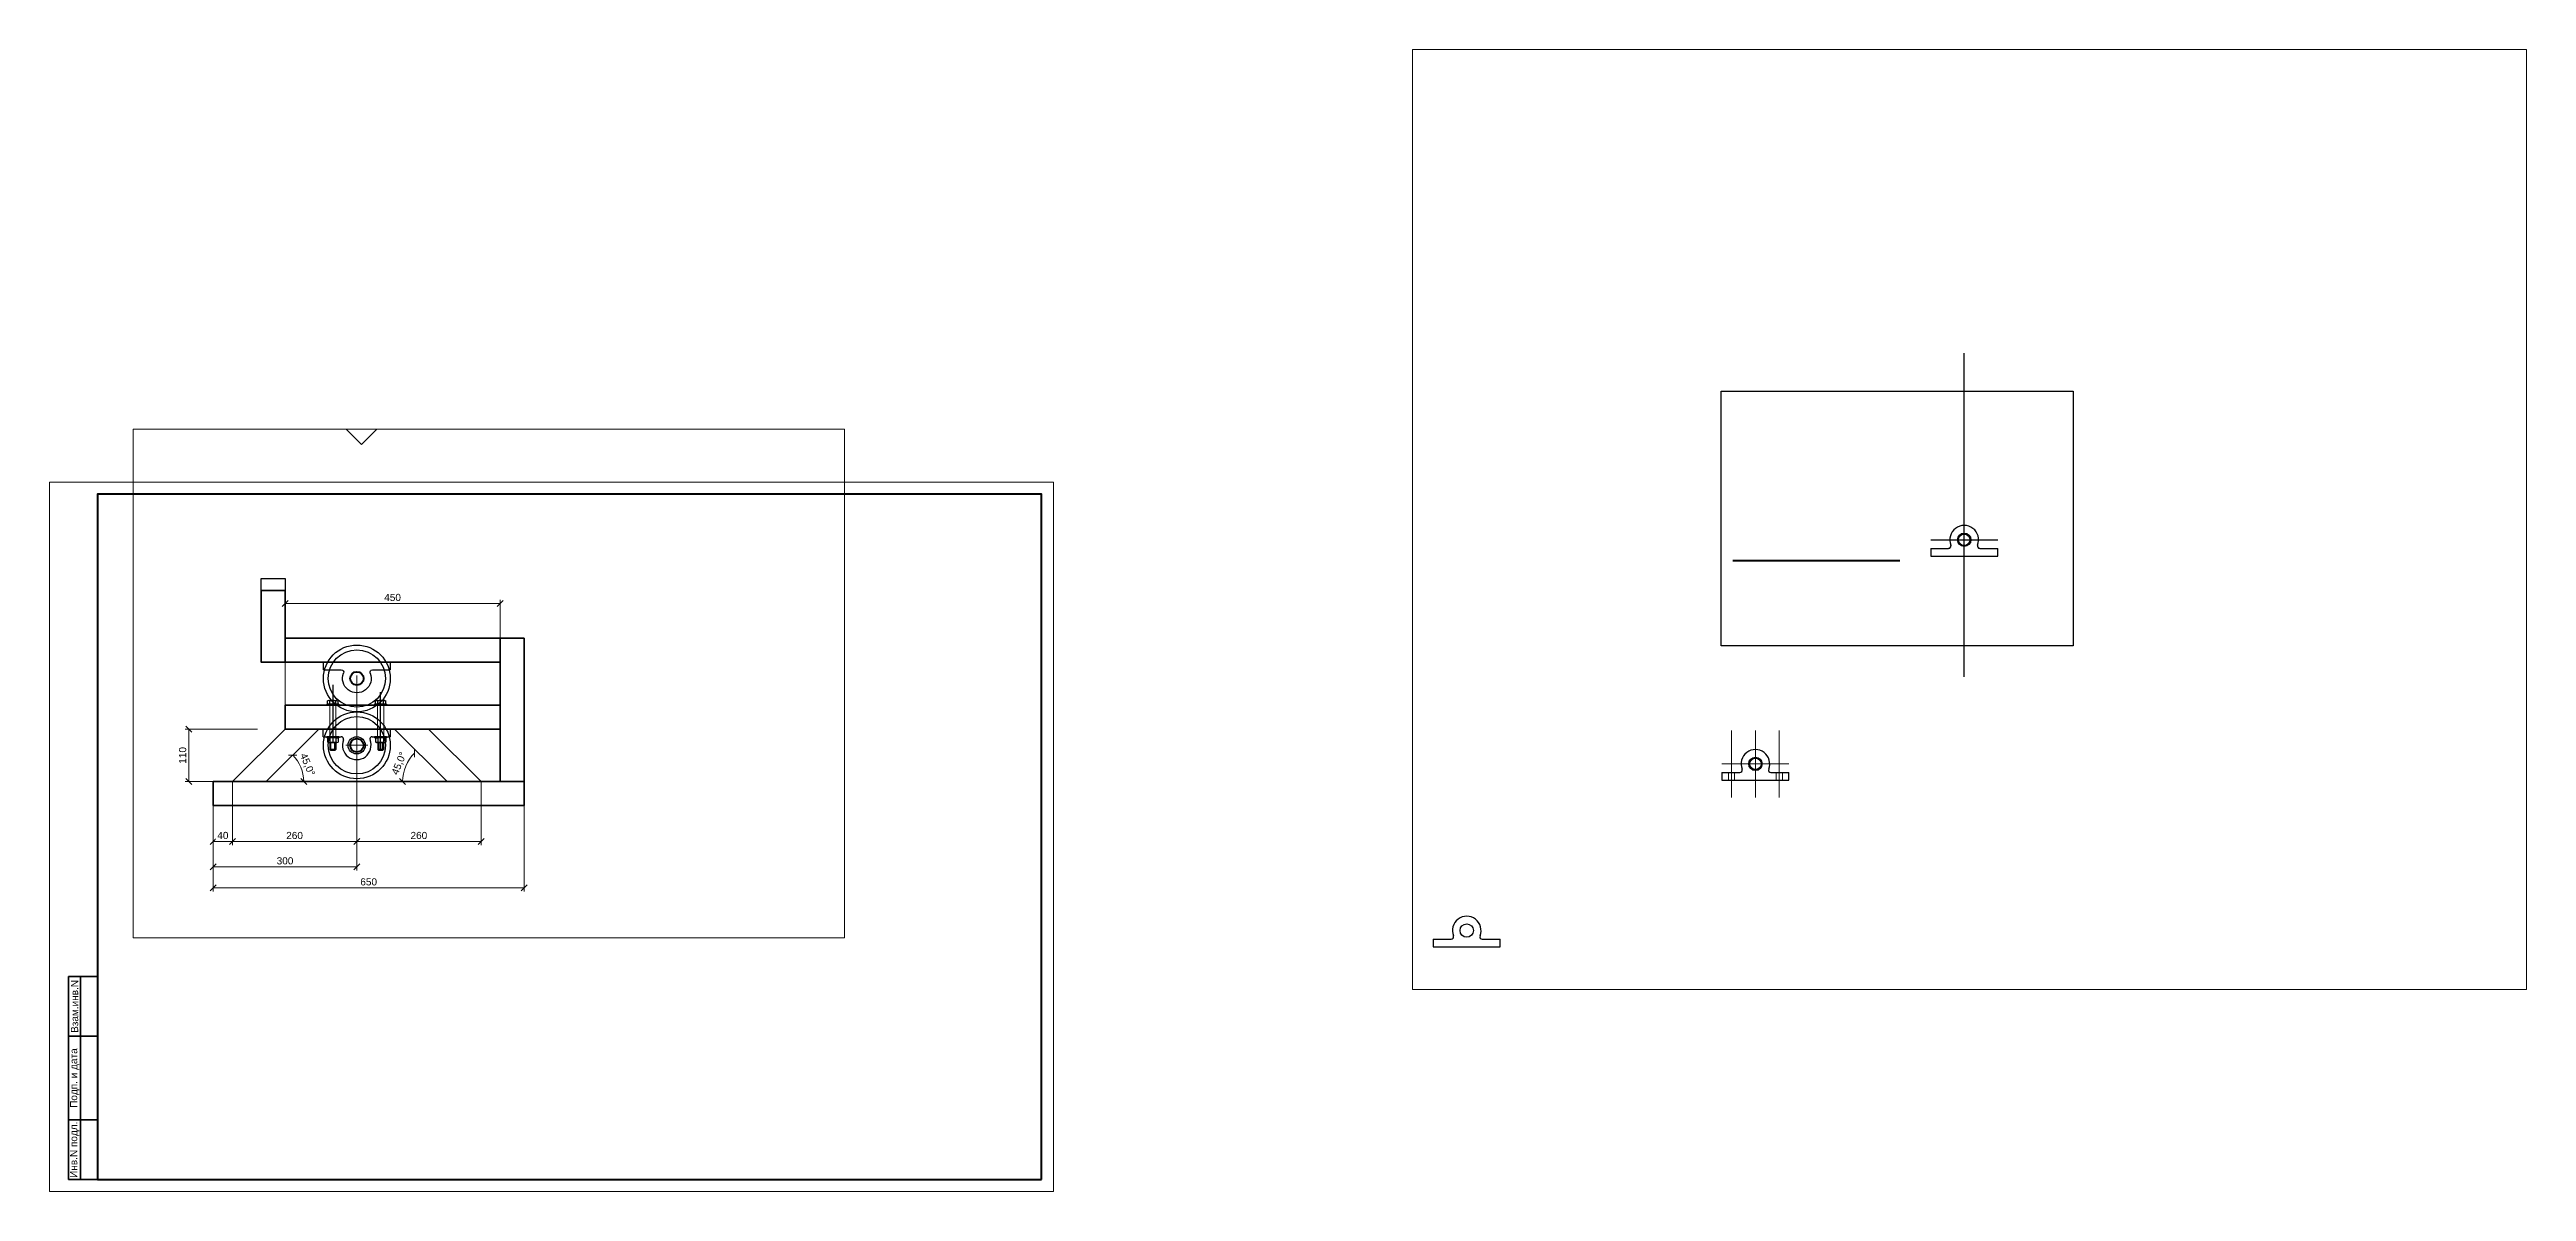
# Paper-space layout 'Рама_01_А3 г' of a CAD drawing. Header units: millimetres. Extents: x -2 to 1034, y 0 to 478.
# The model-space entities are those that its viewports show. They can reach past a viewport. Long polylines and large blocks are cut down to what shows.
import ezdxf
from ezdxf.enums import TextEntityAlignment as Align

# ---------------------------------------------------------------- set-up
doc = ezdxf.new("R2010")
doc.units = ezdxf.units.MM
doc.header["$MEASUREMENT"] = 0
doc.header["$PDMODE"] = 3
doc.linetypes.add('ОСЕВАЯ', pattern=[20, 15, -2, 1, -2])
doc.layers.add('01_!!!', color=1, linetype='Continuous', lineweight=60, plot=False)
for name, color, linetype, lineweight in [('01_Dimension', 90, 'Continuous', 15), ('01_Dimension @ 5', 90, 'Continuous', 15), ('01_Оси', 4, 'ОСЕВАЯ', 13), ('01_Формат', 7, 'Continuous', 13), ('02_frame', 160, 'Continuous', 35), ('02_roll', 20, 'Continuous', 30)]:
    doc.layers.add(name, color=color, linetype=linetype, lineweight=lineweight)
doc.layers.add('01_vPort', color=94, linetype='Continuous', plot=False)
for name, color, linetype in [('01_Чертежная', 7, 'Continuous'), ('01_Чертежная @ 5', 7, 'Continuous'), ('БОЛТ', 1, 'Continuous')]:
    doc.layers.add(name, color=color, linetype=linetype)
doc.styles.add('Arial', font='arial.ttf')
doc.dimstyles.new('А-3.0-1', dxfattribs={"dimscale": 0, "dimtxt": 3, "dimasz": 2.5, "dimexe": 1.5, "dimexo": 0, "dimgap": 1, "dimtad": 1, "dimdec": 0, "dimrnd": 1, "dimtxsty": 'Arial', "dimblk": 'OBLIQUE', "dimcen": 3, "dimclrd": 256, "dimclre": 256, "dimadec": 1, "dimazin": 0, "dimtfac": 1, "dimtdec": 0, "dimtmove": 0, "dimatfit": 3, "dimfxl": 1, "dimtfill": 1, "dimlwd": 15, "dimlwe": 15, "dimarcsym": 0})
picture_1 = doc.add_image_def('image1.gif', size_in_pixel=(1700, 1231))

# ---------------------------------------------------------------- blocks, each defined once
blk = doc.blocks.new('_Oblique')
at = {"color": 0, "linetype": 'ByBlock', "lineweight": -2}
blk.add_line((-0.5, -0.5), (0.5, 0.5), dxfattribs=at)
blk = doc.blocks.new('*D100')
at = {"layer": '01_Dimension', "lineweight": 15}
for p, q in [((-191382.2, -35600.8), (-191382.2, -35780.9)), ((-190732.2, -35600.8), (-190732.2, -35780.9)), ((-191382.2, -35773.4), (-190732.2, -35773.4))]:
    blk.add_line(p, q, dxfattribs=at)
at = {"layer": 'Defpoints', "color": 0}
for p in [(-191382.2, -35600.8), (-190732.2, -35600.8), (-190732.2, -35773.4)]:
    blk.add_point(p, dxfattribs=at)
at = {"layer": '01_Dimension', "lineweight": 15, "xscale": 12.5, "yscale": 12.5, "zscale": 12.5, "rotation": 180}
blk.add_blockref('_Oblique', (-191382.2, -35773.4), dxfattribs=at)
at = {"layer": '01_Dimension', "lineweight": 15, "xscale": 12.5, "yscale": 12.5, "zscale": 12.5}
blk.add_blockref('_Oblique', (-190732.2, -35773.4), dxfattribs=at)
at = {"layer": '01_Dimension', "color": 0, "insert": (-191057.2, -35760.7), "char_height": 15, "attachment_point": 5, "style": 'Arial', "bg_fill": 3, "box_fill_scale": 1.25, "bg_fill_color": 256, "bg_fill_true_color": 13158600, "bg_fill_transparency": 0}
blk.add_mtext('650', dxfattribs=at)
blk = doc.blocks.new('*D101')
at = {"layer": '01_Dimension', "lineweight": 15, "transparency": 16777216}
for p, q in [((-191382.2, -35600.8), (-191382.2, -35736.9)), ((-191082.2, -35624.1), (-191082.2, -35736.9)), ((-191082.2, -35729.4), (-191382.2, -35729.4))]:
    blk.add_line(p, q, dxfattribs=at)
at = {"layer": 'Defpoints', "color": 0, "transparency": 16777216}
for p in [(-191382.2, -35600.8), (-191082.2, -35624.1), (-191382.2, -35729.4)]:
    blk.add_point(p, dxfattribs=at)
at = {"layer": '01_Dimension', "lineweight": 15, "transparency": 16777216, "xscale": 12.5, "yscale": 12.5, "zscale": 12.5, "rotation": 180}
blk.add_blockref('_Oblique', (-191382.2, -35729.4), dxfattribs=at)
at = {"layer": '01_Dimension', "lineweight": 15, "transparency": 16777216, "xscale": 12.5, "yscale": 12.5, "zscale": 12.5}
blk.add_blockref('_Oblique', (-191082.2, -35729.4), dxfattribs=at)
at = {"layer": '01_Dimension', "color": 0, "transparency": 16777216, "insert": (-191232.2, -35716.7), "char_height": 15, "attachment_point": 5, "style": 'Arial', "bg_fill": 3, "box_fill_scale": 1.25, "bg_fill_color": 256, "bg_fill_true_color": 13158600, "bg_fill_transparency": 0}
blk.add_mtext('300', dxfattribs=at)
blk = doc.blocks.new('*D102')
at = {"layer": '01_Dimension', "lineweight": 15, "transparency": 16777216}
for p, q in [((-191289.8, -35440.8), (-191441.2, -35440.8)), ((-191433.7, -35550.8), (-191433.7, -35440.8)), ((-191382.2, -35550.8), (-191441.2, -35550.8))]:
    blk.add_line(p, q, dxfattribs=at)
at = {"layer": 'Defpoints', "color": 0, "transparency": 16777216}
for p in [(-191433.7, -35440.8), (-191289.8, -35440.8), (-191382.2, -35550.8)]:
    blk.add_point(p, dxfattribs=at)
at = {"layer": '01_Dimension', "lineweight": 15, "transparency": 16777216, "xscale": 12.5, "yscale": 12.5, "zscale": 12.5}
for p, rotation in [((-191433.7, -35440.8), 90), ((-191433.7, -35550.8), 270)]:
    blk.add_blockref('_Oblique', p, dxfattribs=dict(at, rotation=rotation))
at = {"layer": '01_Dimension', "color": 0, "transparency": 16777216, "insert": (-191446.3, -35495.8), "char_height": 15, "attachment_point": 5, "rotation": 90, "style": 'Arial', "bg_fill": 3, "box_fill_scale": 1.25, "bg_fill_color": 256, "bg_fill_true_color": 13158600, "bg_fill_transparency": 0}
blk.add_mtext('110', dxfattribs=at)
blk = doc.blocks.new('*D103')
at = {"layer": '01_Dimension', "lineweight": 15, "transparency": 16777216}
for p, q in [((-191382.2, -35550.8), (-191382.2, -35683.7)), ((-191342.2, -35550.8), (-191342.2, -35683.7)), ((-191342.2, -35676.2), (-191382.2, -35676.2))]:
    blk.add_line(p, q, dxfattribs=at)
at = {"layer": 'Defpoints', "color": 0, "transparency": 16777216}
for p in [(-191382.2, -35550.8), (-191342.2, -35550.8)]:
    blk.add_point(p, dxfattribs=at)
at = {"layer": '01_Dimension', "lineweight": 15, "transparency": 16777216, "xscale": 12.5, "yscale": 12.5, "zscale": 12.5, "rotation": 180}
blk.add_blockref('_Oblique', (-191382.2, -35676.2), dxfattribs=at)
at = {"layer": '01_Dimension', "lineweight": 15, "transparency": 16777216, "xscale": 12.5, "yscale": 12.5, "zscale": 12.5}
blk.add_blockref('_Oblique', (-191342.2, -35676.2), dxfattribs=at)
at = {"layer": '01_Dimension', "color": 0, "transparency": 16777216, "insert": (-191362.2, -35663.6), "char_height": 15, "attachment_point": 5, "style": 'Arial', "bg_fill": 3, "box_fill_scale": 1.25, "bg_fill_color": 256, "bg_fill_true_color": 13158600, "bg_fill_transparency": 0}
blk.add_mtext('40', dxfattribs=at)
at = {"layer": 'Defpoints', "color": 0, "transparency": 16777216}
blk.add_point((-191382.2, -35676.2), dxfattribs=at)
blk = doc.blocks.new('*D104')
at = {"layer": '01_Dimension', "lineweight": 15, "transparency": 16777216}
for p, q in [((-191342.2, -35550.8), (-191342.2, -35683.7)), ((-191082.2, -35624.1), (-191082.2, -35683.7)), ((-191082.2, -35676.2), (-191342.2, -35676.2))]:
    blk.add_line(p, q, dxfattribs=at)
at = {"layer": 'Defpoints', "color": 0, "transparency": 16777216}
for p in [(-191342.2, -35550.8), (-191082.2, -35624.1), (-191342.2, -35676.2)]:
    blk.add_point(p, dxfattribs=at)
at = {"layer": '01_Dimension', "lineweight": 15, "transparency": 16777216, "xscale": 12.5, "yscale": 12.5, "zscale": 12.5, "rotation": 180}
blk.add_blockref('_Oblique', (-191342.2, -35676.2), dxfattribs=at)
at = {"layer": '01_Dimension', "lineweight": 15, "transparency": 16777216, "xscale": 12.5, "yscale": 12.5, "zscale": 12.5}
blk.add_blockref('_Oblique', (-191082.2, -35676.2), dxfattribs=at)
at = {"layer": '01_Dimension', "color": 0, "transparency": 16777216, "insert": (-191212.2, -35663.6), "char_height": 15, "attachment_point": 5, "style": 'Arial', "bg_fill": 3, "box_fill_scale": 1.25, "bg_fill_color": 256, "bg_fill_true_color": 13158600, "bg_fill_transparency": 0}
blk.add_mtext('260', dxfattribs=at)
blk = doc.blocks.new('*D105')
at = {"layer": '01_Dimension', "lineweight": 15}
blk.add_arc((-191271.5, -35550.8), 78.4, 360, 45, dxfattribs=at)
at = {"layer": 'Defpoints', "color": 0}
for p in [(-191161.5, -35440.8), (-191386.5, -35550.8), (-191271.5, -35550.8), (-190736.5, -35550.8)]:
    blk.add_point(p, dxfattribs=at)
at = {"layer": '01_Dimension', "lineweight": 15, "xscale": 12.5, "yscale": 12.5, "zscale": 12.5}
for p, rotation in [((-191216.1, -35495.4), 135.0000000000049), ((-191193.1, -35550.8), 269.9999999999985)]:
    blk.add_blockref('_Oblique', p, dxfattribs=dict(at, rotation=rotation))
at = {"layer": '01_Dimension', "color": 0, "insert": (-191186.1, -35515.4), "char_height": 15, "attachment_point": 5, "rotation": 292.5, "style": 'Arial', "bg_fill": 3, "box_fill_scale": 1.25, "bg_fill_color": 256, "bg_fill_true_color": 13158600, "bg_fill_transparency": 0}
blk.add_mtext('45,0°', dxfattribs=at)
at = {"layer": 'Defpoints', "color": 0}
blk.add_point((-191195.8, -35530.5), dxfattribs=at)
blk = doc.blocks.new('*D106')
at = {"layer": '01_Dimension', "lineweight": 15}
blk.add_arc((-190901.5, -35550.8), 84.7, 135, 180, dxfattribs=at)
at = {"layer": 'Defpoints', "color": 0}
for p in [(-191011.5, -35440.8), (-191386.5, -35550.8), (-190901.5, -35550.8), (-190736.5, -35550.8)]:
    blk.add_point(p, dxfattribs=at)
at = {"layer": '01_Dimension', "lineweight": 15, "xscale": 12.5, "yscale": 12.5, "zscale": 12.5}
for p, rotation in [((-190961.4, -35490.9), 44.99999999999679), ((-190986.2, -35550.8), 270.0000000000004)]:
    blk.add_blockref('_Oblique', p, dxfattribs=dict(at, rotation=rotation))
at = {"layer": '01_Dimension', "color": 0, "insert": (-190992.7, -35513), "char_height": 15, "attachment_point": 5, "rotation": 67.5, "style": 'Arial', "bg_fill": 3, "box_fill_scale": 1.25, "bg_fill_color": 256, "bg_fill_true_color": 13158600, "bg_fill_transparency": 0}
blk.add_mtext('45,0°', dxfattribs=at)
at = {"layer": 'Defpoints', "color": 0}
blk.add_point((-190974.9, -35508.4), dxfattribs=at)
blk = doc.blocks.new('*D107')
at = {"layer": '01_Чертежная', "lineweight": 15}
for p, q in [((-191232.2, -35390.8), (-191232.2, -35170.5)), ((-191232.2, -35178), (-190782.2, -35178)), ((-190782.2, -35390.8), (-190782.2, -35170.5))]:
    blk.add_line(p, q, dxfattribs=at)
at = {"layer": 'Defpoints', "color": 0}
for p in [(-190782.2, -35178), (-191232.2, -35390.8), (-190782.2, -35390.8)]:
    blk.add_point(p, dxfattribs=at)
at = {"layer": '01_Чертежная', "lineweight": 15, "xscale": 12.5, "yscale": 12.5, "zscale": 12.5, "rotation": 180}
blk.add_blockref('_Oblique', (-191232.2, -35178), dxfattribs=at)
at = {"layer": '01_Чертежная', "lineweight": 15, "xscale": 12.5, "yscale": 12.5, "zscale": 12.5}
blk.add_blockref('_Oblique', (-190782.2, -35178), dxfattribs=at)
at = {"layer": '01_Чертежная', "color": 0, "insert": (-191007.2, -35165.3), "char_height": 15, "attachment_point": 5, "style": 'Arial', "bg_fill": 3, "box_fill_scale": 1.25, "bg_fill_color": 256, "bg_fill_true_color": 13158600, "bg_fill_transparency": 0}
blk.add_mtext('450', dxfattribs=at)
blk = doc.blocks.new('*D108')
at = {"layer": '01_Dimension', "lineweight": 15}
for p, q in [((-190822.2, -35550.8), (-190822.2, -35683.7)), ((-191082.2, -35624.1), (-191082.2, -35683.7)), ((-191082.2, -35676.2), (-190822.2, -35676.2))]:
    blk.add_line(p, q, dxfattribs=at)
at = {"layer": 'Defpoints', "color": 0}
for p in [(-190822.2, -35550.8), (-191082.2, -35624.1), (-190822.2, -35676.2)]:
    blk.add_point(p, dxfattribs=at)
at = {"layer": '01_Dimension', "lineweight": 15, "xscale": 12.5, "yscale": 12.5, "zscale": 12.5, "rotation": 180}
blk.add_blockref('_Oblique', (-191082.2, -35676.2), dxfattribs=at)
at = {"layer": '01_Dimension', "lineweight": 15, "xscale": 12.5, "yscale": 12.5, "zscale": 12.5}
blk.add_blockref('_Oblique', (-190822.2, -35676.2), dxfattribs=at)
at = {"layer": '01_Dimension', "color": 0, "insert": (-190952.2, -35663.6), "char_height": 15, "attachment_point": 5, "style": 'Arial', "bg_fill": 3, "box_fill_scale": 1.25, "bg_fill_color": 256, "bg_fill_true_color": 13158600, "bg_fill_transparency": 0}
blk.add_mtext('260', dxfattribs=at)
blk = doc.blocks.new('опорный подшип_01')
at = {"layer": '01_Чертежная', "color": 2}
for p, q in [((-70, 16), (-70, 0)), ((-70, 16), (-32.6, 16)), ((-70, 0), (70, 0)), ((-27.8, 22.9), (-28, 22.9)), ((27.8, 22.9), (28, 22.9)), ((32.6, 16), (70, 16)), ((70, 0), (70, 16))]:
    blk.add_line(p, q, dxfattribs=at)
blk.add_circle((0, 34), 14, dxfattribs=at)
for centre, radius, start, end in [((0, 34), 30, 338.1851, 201.8149), ((-32.6, 21), 5.04, 270, 22.3391), ((32.6, 21), 5.04, 157.6609, 270)]:
    blk.add_arc(centre, radius, start, end, dxfattribs=at)

msp = doc.modelspace()

# ---------------------------------------------------------------- linework, layer by layer
at = {"layer": '01_!!!'}
msp.add_line((-188801.5, -34697.2), (-188452.2, -34697.2), dxfattribs=at)
msp.add_circle((-191081.9, -35474.8), 14, dxfattribs=at)
at = {"layer": '01_Оси'}
for p, q in [((-188804.5, -35193), (-188804.5, -35053)), ((-188754.5, -35193), (-188754.5, -35053)), ((-188704.5, -35193), (-188704.5, -35053)), ((-188824.5, -35123), (-188684.5, -35123)), ((-190852.9, -35440.8), (-191265.5, -35440.8))]:
    msp.add_line(p, q, dxfattribs=at)
at = {"layer": '01_Оси', "ltscale": 0.5}
for p, q in [((-188811, -35157), (-188811, -35141)), ((-188798, -35157), (-188798, -35141)), ((-188711, -35157), (-188711, -35141)), ((-188698, -35157), (-188698, -35141))]:
    msp.add_line(p, q, dxfattribs=at)
at = {"layer": '01_Чертежная', "color": 5}
for p, q in [((-188317.7, -34941), (-188317.7, -34262.9)), ((-191223.1, -34694.3), (-191072.4, -34845)), ((-191072.4, -34845), (-190913.3, -34685.8)), ((-188345.5, -34664.9), (-188345.7, -34664.9)), ((-188289.9, -34664.9), (-188289.7, -34664.9))]:
    msp.add_line(p, q, dxfattribs=at)
at = {"layer": '01_Чертежная', "color": 1}
for p, q in [((-188387.7, -34653.8), (-188247.7, -34653.8)), ((-188387.7, -34671.8), (-188387.7, -34687.8)), ((-188387.7, -34671.8), (-188350.3, -34671.8)), ((-188387.7, -34687.8), (-188247.7, -34687.8)), ((-188285.1, -34671.8), (-188247.7, -34671.8)), ((-188247.7, -34687.8), (-188247.7, -34671.8))]:
    msp.add_line(p, q, dxfattribs=at)
at = {"layer": '01_Чертежная', "color": 2}
for p, q in [((-188824.5, -35141), (-188824.5, -35157)), ((-188824.5, -35141), (-188787.1, -35141)), ((-188824.5, -35157), (-188684.5, -35157)), ((-188782.3, -35134.2), (-188782.5, -35134.2)), ((-188726.7, -35134.2), (-188726.5, -35134.2)), ((-188721.9, -35141), (-188684.5, -35141)), ((-188684.5, -35157), (-188684.5, -35141))]:
    msp.add_line(p, q, dxfattribs=at)
at = {"layer": '01_Чертежная', "color": 5}
msp.add_circle((-188317.7, -34653.8), 14, dxfattribs=at)
at = {"layer": '01_Чертежная', "color": 3}
msp.add_circle((-188317.7, -34653.8), 12, dxfattribs=at)
at = {"layer": '01_Чертежная', "color": 2}
for radius in [14, 12]:
    msp.add_circle((-188754.5, -35123), radius, dxfattribs=at)
at = {"layer": '01_Чертежная', "color": 5}
for centre, radius, start, end in [((-188317.7, -34653.8), 30, 338.1851, 201.8149), ((-188350.3, -34666.7), 5.04, 270, 22.3391), ((-188285.1, -34666.7), 5.04, 157.6609, 270)]:
    msp.add_arc(centre, radius, start, end, dxfattribs=at)
at = {"layer": '01_Чертежная', "color": 2}
for centre, radius, start, end in [((-188754.5, -35123), 30, 338.1851, 201.8149), ((-188787.1, -35136), 5.04, 270, 22.3391), ((-188721.9, -35136), 5.04, 157.6609, 270)]:
    msp.add_arc(centre, radius, start, end, dxfattribs=at)
at = {"layer": '02_frame'}
for p, q in [((-191342.2, -35550.8), (-191232.2, -35440.8)), ((-191271.5, -35550.8), (-191161.5, -35440.8)), ((-190892.9, -35550.8), (-191002.9, -35440.8)), ((-190822.2, -35550.8), (-190932.2, -35440.8))]:
    msp.add_line(p, q, dxfattribs=at)
msp.add_lwpolyline([(-191232.2, -35440.8), (-190782.2, -35440.8), (-190782.2, -35390.8), (-191232.2, -35390.8)], close=True, dxfattribs=at)
at = {"layer": '02_roll'}
for radius in [70, 60]:
    msp.add_circle((-191081.9, -35474.8), radius, dxfattribs=at)

# ---------------------------------------------------------------- block references
at = {"layer": '01_Чертежная', "color": 5}
msp.add_blockref('опорный подшип_01', (-189358.4, -35505.9), dxfattribs=at)

# ---------------------------------------------------------------- dimensions: what is measured, and where the dimension line sits
at = {"layer": '01_Dimension @ 5'}
dim = msp.add_linear_dim(base=(-190732.2, -35773.4), p1=(-191382.2, -35600.8), p2=(-190732.2, -35600.8), dimstyle='А-3.0-1', override={"dimscale": 5, "dimtix": 0, "dimtofl": 1, "dimtmove": 0, "dimatfit": 3}, dxfattribs=at)
dim.commit()
dim.dimension.update_dxf_attribs({"geometry": '*D100', "text_midpoint": (-191057.2, -35760.7)})

# ---------------------------------------------------------------- pictures from other files: only their frames are drawn
at = {"layer": '01_Чертежная'}
image = msp.add_image(picture_1, insert=(-188826.1, -34875.7), size_in_units=(736.3, 533.2), dxfattribs=at)
image.dxf.flags = 7

# ---------------------------------------------------------------- next in the draw order: dimensions: what is measured, and where the dimension line sits
at = {"layer": '01_Dimension @ 5'}
dim = msp.add_linear_dim(base=(-191382.2, -35729.4), p1=(-191082.2, -35624.1), p2=(-191382.2, -35600.8), dimstyle='А-3.0-1', override={"dimscale": 5, "dimtix": 0, "dimtofl": 1, "dimtmove": 0, "dimatfit": 3}, dxfattribs=at)
dim.commit()
dim.dimension.update_dxf_attribs({"geometry": '*D101', "text_midpoint": (-191232.2, -35716.7)})

# ---------------------------------------------------------------- next in the draw order: linework, layer by layer
at = {"layer": '01_Оси'}
msp.add_line((-191082.2, -35328.3), (-191082.2, -35624.1), dxfattribs=at)
at = {"layer": '02_frame'}
msp.add_lwpolyline([(-191382.2, -35550.8), (-190732.2, -35550.8), (-190732.2, -35600.8), (-191382.2, -35600.8)], close=True, dxfattribs=at)

# ---------------------------------------------------------------- next in the draw order: dimensions: what is measured, and where the dimension line sits
at = {"layer": '01_Dimension @ 5'}
dim = msp.add_linear_dim(base=(-191433.7, -35440.8), p1=(-191382.2, -35550.8), p2=(-191289.8, -35440.8), angle=90, dimstyle='А-3.0-1', override={"dimscale": 5, "dimtix": 0, "dimtofl": 1, "dimtmove": 0, "dimatfit": 3}, dxfattribs=at)
dim.commit()
dim.dimension.update_dxf_attribs({"geometry": '*D102', "text_midpoint": (-191446.3, -35495.8)})
at = {"layer": '01_Чертежная @ 5'}
dim = msp.add_linear_dim(base=(-190782.2, -35178), p1=(-191232.2, -35390.8), p2=(-190782.2, -35390.8), dimstyle='А-3.0-1', override={"dimscale": 5, "dimtix": 0, "dimtofl": 1, "dimtmove": 0, "dimatfit": 3}, dxfattribs=at)
dim.commit()
dim.dimension.update_dxf_attribs({"geometry": '*D107', "text_midpoint": (-191007.2, -35165.3)})

# ---------------------------------------------------------------- next in the draw order: linework, layer by layer
at = {"layer": '01_!!!'}
msp.add_circle((-191081.9, -35334.8), 14, dxfattribs=at)
at = {"layer": '01_Чертежная', "color": 5}
msp.add_lwpolyline([(-191281.9, -35125.8), (-191231.9, -35125.8), (-191231.9, -35150.8), (-191281.9, -35150.8)], close=True, dxfattribs=at)
at = {"layer": '02_frame'}
for points in [[(-191281.9, -35150.8), (-191232.2, -35150.8), (-191232.2, -35300.8), (-191281.9, -35300.8)], [(-191231.9, -35300.8), (-190782.2, -35300.8), (-190782.2, -35250.8), (-191231.9, -35250.8)]]:
    msp.add_lwpolyline(points, close=True, dxfattribs=at)
at = {"layer": '02_roll'}
for radius in [70, 60]:
    msp.add_circle((-191081.9, -35334.8), radius, dxfattribs=at)
at = {"layer": 'БОЛТ'}
for p, q in [((-191144.7, -35388.8), (-191144.7, -35390.8)), ((-191119.7, -35388.8), (-191144.7, -35388.8)), ((-191140.7, -35380.8), (-191143.2, -35381.8)), ((-191143.2, -35388.8), (-191143.2, -35381.8)), ((-191140.7, -35380.8), (-191123.7, -35380.8)), ((-191138.2, -35388.8), (-191138.2, -35381.8)), ((-191126.2, -35388.8), (-191126.2, -35381.8)), ((-191123.7, -35380.8), (-191121.3, -35381.8)), ((-191121.3, -35388.8), (-191121.3, -35381.8)), ((-191119.7, -35388.8), (-191119.7, -35390.8)), ((-191044.7, -35388.8), (-191044.7, -35390.8)), ((-191019.7, -35388.8), (-191044.7, -35388.8)), ((-191040.7, -35380.8), (-191043.2, -35381.8)), ((-191043.2, -35388.8), (-191043.2, -35381.8)), ((-191040.7, -35380.8), (-191023.7, -35380.8)), ((-191038.2, -35388.8), (-191038.2, -35381.8)), ((-191026.2, -35388.8), (-191026.2, -35381.8)), ((-191023.7, -35380.8), (-191021.3, -35381.8)), ((-191021.3, -35388.8), (-191021.3, -35381.8)), ((-191019.7, -35388.8), (-191019.7, -35390.8)), ((-191119.7, -35390.8), (-191144.7, -35390.8)), ((-191019.7, -35390.8), (-191044.7, -35390.8))]:
    msp.add_line(p, q, dxfattribs=at)
for centre, radius, start, end in [((-191140.7, -35384.3), 3.48, 45, 90), ((-191132.2, -35399.1), 18.3, 90, 109.2349), ((-191132.2, -35399.1), 18.3, 70.7651, 90), ((-191123.7, -35384.3), 3.48, 90, 135), ((-191040.7, -35384.3), 3.48, 45, 90), ((-191032.2, -35399.1), 18.3, 90, 109.2349), ((-191032.2, -35399.1), 18.3, 70.7651, 90), ((-191023.7, -35384.3), 3.48, 90, 135)]:
    msp.add_arc(centre, radius, start, end, dxfattribs=at)

# ---------------------------------------------------------------- next in the draw order: block references
at = {"layer": '01_Чертежная', "color": 5, "xscale": -1, "rotation": 180}
msp.add_blockref('опорный подшип_01', (-191081.9, -35300.8), dxfattribs=at)

# ---------------------------------------------------------------- next in the draw order: dimensions: what is measured, and where the dimension line sits
at = {"layer": '01_Dimension @ 5'}
dim = msp.add_linear_dim(base=(-191382.2, -35676.2), p1=(-191342.2, -35550.8), p2=(-191382.2, -35550.8), dimstyle='А-3.0-1', override={"dimscale": 5, "dimtix": 0, "dimtofl": 1, "dimtmove": 0, "dimatfit": 3}, dxfattribs=at)
dim.commit()
dim.dimension.update_dxf_attribs({"geometry": '*D103', "text_midpoint": (-191362.2, -35663.6)})

# ---------------------------------------------------------------- next in the draw order: dimensions: what is measured, and where the dimension line sits
dim = msp.add_linear_dim(base=(-191342.2, -35676.2), p1=(-191082.2, -35624.1), p2=(-191342.2, -35550.8), dimstyle='А-3.0-1', override={"dimscale": 5, "dimtix": 0, "dimtofl": 1, "dimtmove": 0, "dimatfit": 3}, dxfattribs=at)
dim.commit()
dim.dimension.update_dxf_attribs({"geometry": '*D104', "text_midpoint": (-191212.2, -35663.6)})

# ---------------------------------------------------------------- next in the draw order: dimensions: what is measured, and where the dimension line sits
dim = msp.add_angular_dim_2l(base=(-191195.8, -35530.5), line1=((-191386.5, -35550.8), (-190736.5, -35550.8)), line2=((-191271.5, -35550.8), (-191161.5, -35440.8)), dimstyle='А-3.0-1', override={"dimscale": 5, "dimtix": 0, "dimtofl": 1, "dimtmove": 0, "dimatfit": 3}, dxfattribs=at)
dim.commit()
dim.dimension.update_dxf_attribs({"geometry": '*D105', "text_midpoint": (-191186.1, -35515.4)})

# ---------------------------------------------------------------- next in the draw order: dimensions: what is measured, and where the dimension line sits
dim = msp.add_angular_dim_2l(base=(-190974.9, -35508.4), line1=((-191386.5, -35550.8), (-190736.5, -35550.8)), line2=((-190901.5, -35550.8), (-191011.5, -35440.8)), dimstyle='А-3.0-1', override={"dimscale": 5, "dimtix": 0, "dimtofl": 1, "dimtmove": 0, "dimatfit": 3}, dxfattribs=at)
dim.commit()
dim.dimension.update_dxf_attribs({"geometry": '*D106', "text_midpoint": (-190992.7, -35513)})

# ---------------------------------------------------------------- next in the draw order: linework, layer by layer
at = {"layer": '01_Оси', "ltscale": 0.5}
for p, q in [((-191138.7, -35390.8), (-191138.7, -35456.8)), ((-191125.7, -35390.8), (-191125.7, -35456.8)), ((-191038.7, -35390.8), (-191038.7, -35456.8)), ((-191025.7, -35390.8), (-191025.7, -35456.8))]:
    msp.add_line(p, q, dxfattribs=at)
at = {"layer": '01_Оси'}
for p, q in [((-191082.2, -35426.3), (-191082.2, -35517.6)), ((-191105.1, -35474.8), (-191058.8, -35474.8))]:
    msp.add_line(p, q, dxfattribs=at)
at = {"layer": '01_Чертежная', "color": 2}
for p, q in [((-191152.2, -35456.8), (-191152.2, -35440.8)), ((-191152.2, -35440.8), (-191012.2, -35440.8)), ((-191012.2, -35440.8), (-191012.2, -35456.8)), ((-191152.2, -35456.8), (-191114.8, -35456.8)), ((-191110, -35463.7), (-191110.2, -35463.7)), ((-191054.4, -35463.7), (-191054.2, -35463.7)), ((-191049.7, -35456.8), (-191012.2, -35456.8))]:
    msp.add_line(p, q, dxfattribs=at)
for radius in [18, 14]:
    msp.add_circle((-191082.2, -35474.8), radius, dxfattribs=at)
for centre, radius, start, end in [((-191114.8, -35461.8), 5.04, 337.6609, 90), ((-191082.2, -35474.8), 30, 158.1851, 21.8149), ((-191049.7, -35461.8), 5.04, 90, 202.3391)]:
    msp.add_arc(centre, radius, start, end, dxfattribs=at)
at = {"layer": '02_frame'}
msp.add_lwpolyline([(-190782.2, -35250.8), (-190732.2, -35250.8), (-190732.2, -35550.8), (-190782.2, -35550.8)], close=True, dxfattribs=at)
at = {"layer": 'БОЛТ'}
for p, q in [((-191132.2, -35348.2), (-191132.2, -35467.8)), ((-191032.2, -35483.4), (-191032.2, -35363.8)), ((-191119.7, -35456.8), (-191144.7, -35456.8)), ((-191144.7, -35456.8), (-191144.7, -35458.8)), ((-191119.7, -35458.8), (-191144.7, -35458.8)), ((-191140.7, -35458.8), (-191143.2, -35459.8)), ((-191143.2, -35459.8), (-191143.2, -35468.2)), ((-191140.7, -35469.2), (-191143.2, -35468.2)), ((-191140.7, -35458.8), (-191138.2, -35458.8)), ((-191123.7, -35469.2), (-191140.7, -35469.2)), ((-191138.2, -35459.8), (-191138.2, -35468.2)), ((-191138.2, -35469.2), (-191138.2, -35483.8)), ((-191126.2, -35483.8), (-191138.2, -35483.8)), ((-191136.2, -35485.8), (-191138.2, -35483.8)), ((-191136.2, -35485.8), (-191136.2, -35469.2)), ((-191128.2, -35485.8), (-191136.2, -35485.8)), ((-191128.2, -35485.8), (-191128.2, -35469.2)), ((-191128.2, -35485.8), (-191126.2, -35483.8)), ((-191123.7, -35458.8), (-191126.2, -35458.8)), ((-191126.2, -35459.8), (-191126.2, -35468.2)), ((-191126.2, -35469.2), (-191126.2, -35483.8)), ((-191123.7, -35458.8), (-191121.3, -35459.8)), ((-191123.7, -35469.2), (-191121.3, -35468.2)), ((-191121.3, -35459.8), (-191121.3, -35468.2)), ((-191119.7, -35456.8), (-191119.7, -35458.8)), ((-191019.7, -35456.8), (-191044.7, -35456.8)), ((-191044.7, -35456.8), (-191044.7, -35458.8)), ((-191019.7, -35458.8), (-191044.7, -35458.8)), ((-191040.7, -35458.8), (-191043.2, -35459.8)), ((-191043.2, -35459.8), (-191043.2, -35468.2)), ((-191040.7, -35469.2), (-191043.2, -35468.2)), ((-191040.7, -35458.8), (-191038.2, -35458.8)), ((-191023.7, -35469.2), (-191040.7, -35469.2)), ((-191038.2, -35459.8), (-191038.2, -35468.2)), ((-191038.2, -35469.2), (-191038.2, -35483.8)), ((-191026.2, -35483.8), (-191038.2, -35483.8)), ((-191036.2, -35485.8), (-191038.2, -35483.8)), ((-191036.2, -35485.8), (-191036.2, -35469.2)), ((-191028.2, -35485.8), (-191036.2, -35485.8)), ((-191028.2, -35485.8), (-191028.2, -35469.2)), ((-191028.2, -35485.8), (-191026.2, -35483.8)), ((-191023.7, -35458.8), (-191026.2, -35458.8)), ((-191026.2, -35459.8), (-191026.2, -35468.2)), ((-191026.2, -35469.2), (-191026.2, -35483.8)), ((-191023.7, -35458.8), (-191021.3, -35459.8)), ((-191023.7, -35469.2), (-191021.3, -35468.2)), ((-191021.3, -35459.8), (-191021.3, -35468.2)), ((-191019.7, -35456.8), (-191019.7, -35458.8))]:
    msp.add_line(p, q, dxfattribs=at)
for centre, radius, start, end in [((-191140.7, -35462.3), 3.48, 45, 90), ((-191140.7, -35465.7), 3.48, 270, 315), ((-191132.2, -35477.1), 18.3, 90, 109.2349), ((-191132.2, -35450.9), 18.3, 250.7651, 270), ((-191132.2, -35477.1), 18.3, 70.7651, 90), ((-191132.2, -35450.9), 18.3, 270, 289.2349), ((-191123.7, -35462.3), 3.48, 90, 135), ((-191123.7, -35465.7), 3.48, 225, 270), ((-191040.7, -35462.3), 3.48, 45, 90), ((-191040.7, -35465.7), 3.48, 270, 315), ((-191032.2, -35477.1), 18.3, 90, 109.2349), ((-191032.2, -35450.9), 18.3, 250.7651, 270), ((-191032.2, -35477.1), 18.3, 70.7651, 90), ((-191032.2, -35450.9), 18.3, 270, 289.2349), ((-191023.7, -35462.3), 3.48, 90, 135), ((-191023.7, -35465.7), 3.48, 225, 270)]:
    msp.add_arc(centre, radius, start, end, dxfattribs=at)

# ---------------------------------------------------------------- next in the draw order: dimensions: what is measured, and where the dimension line sits
at = {"layer": '01_Dimension @ 5'}
dim = msp.add_linear_dim(base=(-190822.2, -35676.2), p1=(-191082.2, -35624.1), p2=(-190822.2, -35550.8), dimstyle='А-3.0-1', override={"dimscale": 5, "dimtix": 0, "dimtofl": 1, "dimtmove": 0, "dimatfit": 3}, dxfattribs=at)
dim.commit()
dim.dimension.update_dxf_attribs({"geometry": '*D108', "text_midpoint": (-190952.2, -35663.6)})

psp = doc.layouts.new('Рама_01_А3 г')

# ---------------------------------------------------------------- linework, layer by layer
at = {"layer": '01_Формат', "lineweight": 35}
for p, q in [((5.9, 89.5), (5.9, 4.5)), ((17.9, 89.5), (5.9, 89.5)), ((10.9, 89.5), (10.9, 4.5)), ((17.9, 64.5), (5.9, 64.5)), ((5.9, 29.5), (17.9, 29.5)), ((5.9, 4.5), (17.9, 4.5))]:
    psp.add_line(p, q, dxfattribs=at)
at = {"layer": '01_Формат'}
psp.add_lwpolyline([(417.9, -0.5), (417.9, 296.5), (-2.1, 296.5), (-2.1, -0.5)], close=True, dxfattribs=at)
at = {"layer": '01_Формат', "lineweight": 50}
psp.add_lwpolyline([(412.9, 4.5), (412.9, 291.5), (17.9, 291.5), (17.9, 4.5)], close=True, dxfattribs=at)

# ---------------------------------------------------------------- texts
at = {"layer": '01_Формат', "lineweight": 35, "style": 'Arial'}
for s, p in [('Взам.инв.N', (8.4, 77)), ('Подп. и дата', (8.4, 47)), ('Инв.N подл.', (8.4, 17))]:
    psp.add_text(s, height=3, rotation=90, dxfattribs=at).set_placement(p, align=Align.MIDDLE)

# ---------------------------------------------------------------- viewports
at = {"layer": '01_vPort'}
psp.add_viewport(center=(801.2, 280.9), size=(466.1, 393.554), view_center_point=(-188306.5, -34611.2), view_height=1967.771, status=3, dxfattribs=at)
psp.add_viewport(center=(181.7, 212.2), size=(297.7, 212.984), view_center_point=(-190805.8, -35345.4), view_height=1064.921, dxfattribs=at)

doc.saveas('drawing.dxf')
